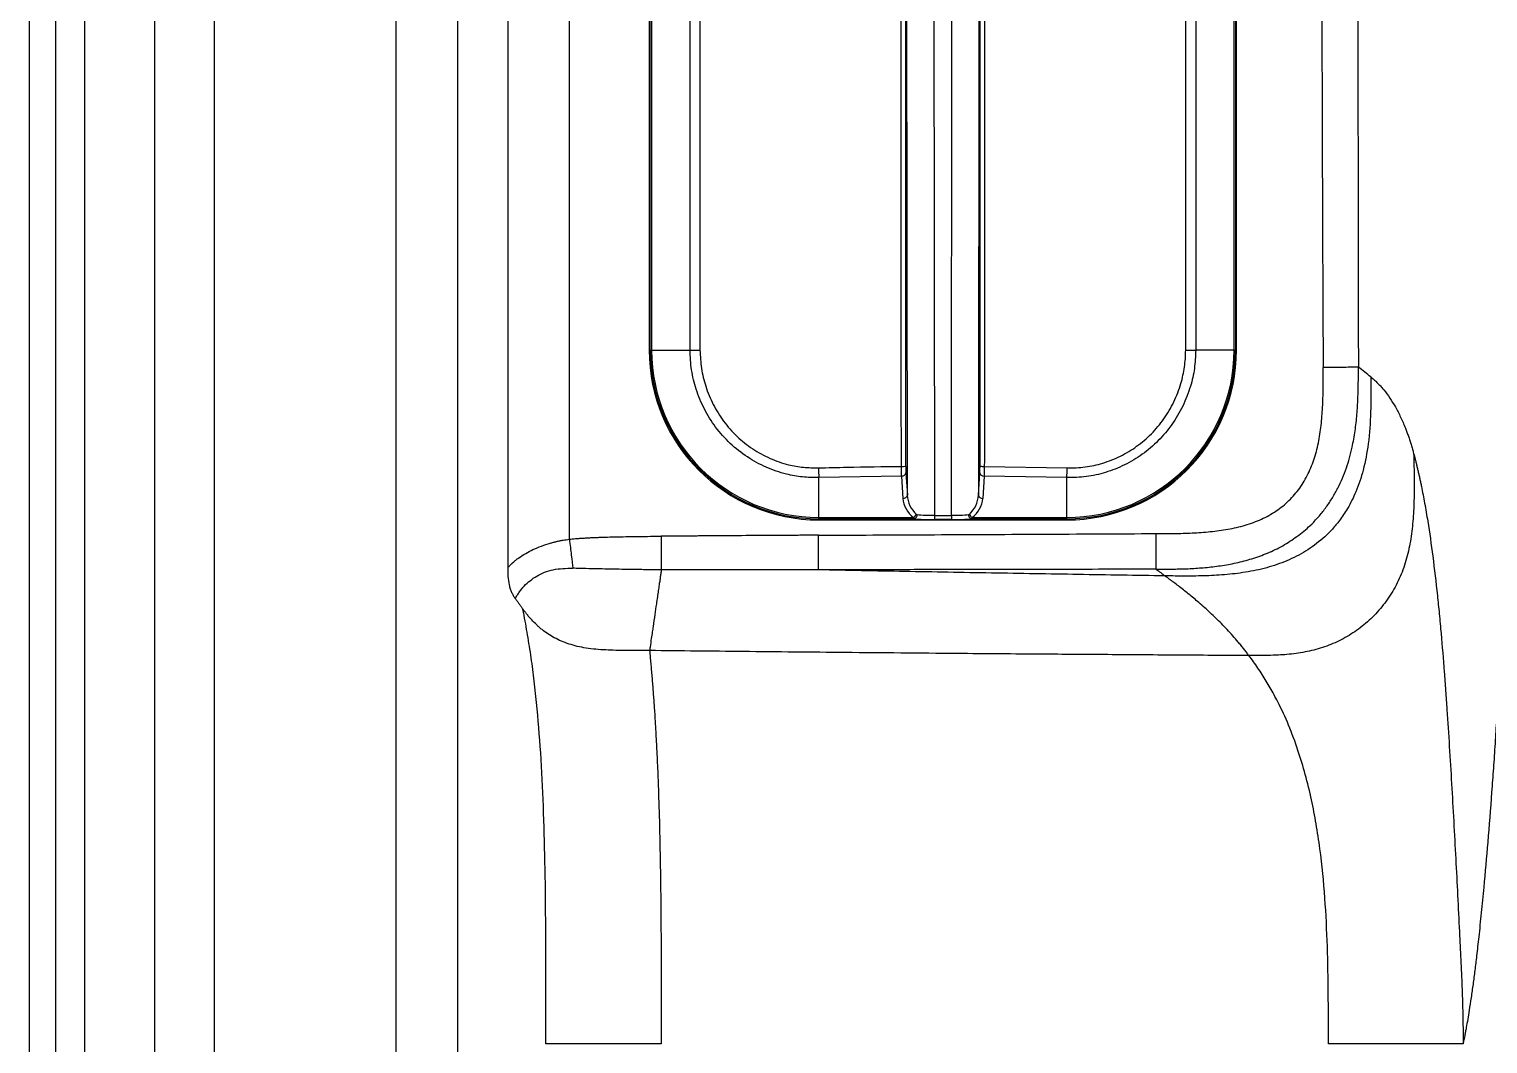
# Model space of a CAD drawing. Extents: x 0 to 84, y -21 to 126.
# Drawn here: x 0 to 10.22, y 40.34 to 47.45 of the extents above; entities that cross this region are included whole.
import ezdxf

# ---------------------------------------------------------------- set-up
doc = ezdxf.new("R2010")
doc.units = 0
doc.header["$MEASUREMENT"] = 0
doc.layers.add('1', color=4, linetype='Continuous')

# ---------------------------------------------------------------- blocks, each defined once
blk = doc.blocks.new('PRODIGY')
at = {"layer": '1', "color": 4, "linetype": 'Continuous', "lineweight": 25}
blk.add_line((0, 75.05), (0, 2.999), dxfattribs=at)
at = {"layer": '1', "color": 3, "linetype": 'Continuous', "lineweight": 25}
for p, q in [((0.184, 74.633), (0.184, 3.416)), ((0.387, 74.357), (0.387, 3.693)), ((0.878, 73.724), (0.878, 4.326)), ((1.296, 73.215), (1.296, 4.835)), ((2.57, 71.802), (2.57, 39.025)), ((3, 71.802), (3, 39.025)), ((3.355, 43.676), (3.355, 52.007)), ((3.785, 43.873), (3.785, 51.783)), ((4.344, 50.288), (4.344, 45.198)), ((4.351, 45.198), (4.351, 50.288)), ((4.361, 50.288), (4.361, 45.198)), ((4.63, 45.198), (4.63, 50.288)), ((4.7, 50.288), (4.7, 45.198)), ((8.103, 45.198), (8.103, 50.288)), ((8.173, 50.288), (8.173, 45.198)), ((8.442, 45.198), (8.442, 50.288)), ((8.452, 50.288), (8.452, 45.198)), ((8.459, 45.198), (8.459, 50.288)), ((6.153, 44.183), (6.149, 47.743)), ((6.339, 47.743), (6.342, 44.041)), ((6.461, 44.041), (6.464, 47.743)), ((6.654, 47.743), (6.651, 44.183)), ((4.344, 45.198), (4.351, 45.198)), ((4.351, 45.198), (4.361, 45.198)), ((4.361, 45.198), (4.63, 45.198)), ((4.63, 45.198), (4.7, 45.198)), ((8.103, 45.198), (8.173, 45.198)), ((8.442, 45.198), (8.173, 45.198)), ((8.442, 45.198), (8.452, 45.198)), ((8.459, 45.198), (8.452, 45.198)), ((6.692, 44.384), (7.273, 44.373)), ((6.113, 44.316), (5.533, 44.305)), ((5.533, 44.026), (5.533, 44.305)), ((6.123, 44.16), (6.113, 44.316)), ((6.143, 44.339), (6.153, 44.183)), ((6.651, 44.183), (6.66, 44.339)), ((6.69, 44.316), (6.681, 44.16)), ((7.27, 44.305), (6.69, 44.316)), ((7.27, 44.026), (7.27, 44.305)), ((5.533, 44.026), (6.196, 44.026)), ((5.533, 44.016), (5.533, 44.026)), ((6.202, 44.016), (5.533, 44.016)), ((5.533, 44.009), (5.533, 44.016)), ((5.533, 44.009), (7.27, 44.009)), ((6.342, 44.041), (6.461, 44.041)), ((6.342, 44.041), (6.342, 44.012)), ((6.461, 44.012), (6.342, 44.012)), ((6.461, 44.041), (6.461, 44.012)), ((7.27, 44.016), (6.601, 44.016)), ((6.607, 44.026), (7.27, 44.026)), ((7.27, 44.016), (7.27, 44.026)), ((7.27, 44.009), (7.27, 44.016)), ((3.621, 40.337), (3.621, 40.349))]:
    blk.add_line(p, q, dxfattribs=at)
for centre, radius, start, end in [((5.533, 45.198), 1.189, 180, 270), ((5.533, 45.198), 1.181, 180, 270), ((5.533, 45.198), 1.172, 180, 270), ((7.27, 45.198), 1.172, 270, 0), ((7.27, 45.198), 1.181, 270, 0), ((7.27, 45.198), 1.189, 270, 0), ((7.64, 44.432), 2.111, 181.5916, 183.4417), ((6.118, 44.503), 0.119, 266.8387, 281.4327), ((6.685, 44.503), 0.119, 258.5673, 273.1613), ((5.163, 44.432), 2.111, 356.5583, 358.4084), ((6.115, 44.344), 0.0283, 265.553, 348.6893), ((6.688, 44.344), 0.0283, 191.3107, 274.447), ((6.125, 44.188), 0.0283, 265.5564, 348.6816), ((6.678, 44.188), 0.0283, 191.3184, 274.4436), ((6.172, 44.068), 0.0485, 300.3201, 336.2121), ((6.631, 44.068), 0.0485, 203.7879, 239.6799), ((6.193, 44.044), 0.0287, 289.4141, 4.8649), ((6.61, 44.044), 0.0287, 175.1351, 250.5859)]:
    blk.add_arc(centre, radius, start, end, dxfattribs=at)
for centre, major_axis, ratio, start_param, end_param in [((6.342, 44.17), (0.22, -0.001), 0.878974, 3.199142, 3.989872), ((6.342, 44.193), (-0.005, 0.194), 0.98006, 1.599338, 2.390068), ((6.461, 44.193), (0.005, 0.194), 0.98006, 3.893117, 4.683847), ((6.461, 44.17), (0.22, 0.001), 0.878974, 5.434906, 6.225636), ((6.342, 44.031), (0.22, 0), 0.087624, 4.023458, 4.712481), ((6.342, 44.061), (0.19, 0), 0.104015, 4.023487, 4.71251), ((6.461, 44.061), (0.19, 0), 0.104015, 4.712268, 5.401291), ((6.461, 44.031), (0.22, 0), 0.087624, 4.712297, 5.40132)]:
    blk.add_ellipse(centre, major_axis=major_axis, ratio=ratio, start_param=start_param, end_param=end_param, dxfattribs=at)
for points, knots in [([(10.58, 51.693), (10.579, 51.646), (10.578, 51.553), (10.575, 51.414), (10.572, 51.275), (10.57, 51.138), (10.567, 51.001), (10.564, 50.866), (10.562, 50.731), (10.559, 50.597), (10.556, 50.464), (10.554, 50.332), (10.546, 49.988), (10.534, 49.442), (10.516, 48.685), (10.497, 47.937), (10.475, 47.177), (10.452, 46.431), (10.431, 45.809), (10.413, 45.323), (10.399, 44.953), (10.384, 44.589), (10.367, 44.223), (10.35, 43.86), (10.332, 43.494), (10.313, 43.135), (10.296, 42.84), (10.281, 42.611), (10.27, 42.439), (10.259, 42.269), (10.242, 42.036), (10.22, 41.753), (10.198, 41.506), (10.183, 41.345), (10.174, 41.256), (10.165, 41.17), (10.154, 41.068), (10.142, 40.962), (10.129, 40.852), (10.116, 40.754), (10.103, 40.661), (10.09, 40.579), (10.079, 40.509), (10.07, 40.46), (10.063, 40.421), (10.058, 40.392), (10.052, 40.364), (10.048, 40.346), (10.046, 40.337)], [0, 0, 0, 0, 0.010725, 0.02139, 0.031994, 0.042538, 0.053022, 0.063446, 0.073809, 0.084113, 0.094358, 0.104542, 0.114667, 0.174008, 0.230965, 0.291173, 0.349359, 0.410635, 0.469093, 0.499654, 0.529245, 0.560155, 0.590257, 0.621323, 0.652835, 0.685034, 0.716261, 0.732512, 0.748245, 0.764725, 0.78096, 0.816057, 0.849732, 0.859698, 0.869596, 0.879753, 0.889622, 0.90611, 0.919268, 0.932308, 0.945839, 0.959246, 0.969253, 0.979147, 0.984296, 0.989487, 0.994721, 1, 1, 1, 1]), ([(6.111, 44.384), (6.111, 44.61), (6.109, 45.063), (6.109, 45.744), (6.11, 46.424), (6.11, 46.968), (6.11, 47.648), (6.11, 48.321), (6.11, 49.124), (6.109, 49.783), (6.109, 50.443), (6.111, 50.882), (6.111, 51.101)], [0, 0, 0, 0, 0.101175, 0.202409, 0.303712, 0.404983, 0.44546, 0.607372, 0.705553, 0.803766, 0.901911, 1, 1, 1, 1]), ([(6.141, 51.099), (6.141, 50.878), (6.14, 50.434), (6.14, 49.768), (6.14, 48.659), (6.14, 47.317), (6.14, 46.047), (6.14, 45.292), (6.14, 44.839), (6.141, 44.537), (6.141, 44.386)], [0, 0, 0, 0, 0.0990947, 0.1982736, 0.2974595, 0.595095, 0.7975095, 0.8650236, 0.9325335, 1, 1, 1, 1]), ([(6.662, 44.386), (6.662, 44.608), (6.664, 45.051), (6.663, 45.717), (6.663, 46.827), (6.663, 48.168), (6.663, 49.438), (6.663, 50.193), (6.663, 50.647), (6.662, 50.948), (6.662, 51.099)], [0, 0, 0, 0, 0.099095, 0.198274, 0.297459, 0.595095, 0.797509, 0.865024, 0.932533, 1, 1, 1, 1]), ([(6.692, 51.101), (6.693, 50.875), (6.694, 50.422), (6.694, 49.742), (6.694, 49.062), (6.693, 48.517), (6.693, 47.837), (6.693, 47.164), (6.693, 46.362), (6.694, 45.702), (6.694, 45.042), (6.693, 44.604), (6.692, 44.384)], [0, 0, 0, 0, 0.101175, 0.202409, 0.303712, 0.404983, 0.44546, 0.607372, 0.705553, 0.803765, 0.901911, 1, 1, 1, 1]), ([(9.05, 50.589), (9.051, 50.13), (9.052, 49.67), (9.054, 48.749), (9.055, 48.288), (9.056, 47.768), (9.056, 47.711), (9.056, 47.596), (9.057, 47.538), (9.057, 47.425), (9.057, 47.368), (9.057, 47.254), (9.058, 47.196), (9.058, 46.908), (9.059, 46.677), (9.062, 45.988), (9.064, 45.533), (9.066, 45.078)], [0, 0, 0, 0, 0.25, 0.25, 0.5, 0.5, 0.53125, 0.53125, 0.5625, 0.5625, 0.59375, 0.59375, 0.625, 0.625, 0.75, 0.75, 1, 1, 1, 1]), ([(9.306, 50.589), (9.306, 50.264), (9.306, 49.631), (9.307, 48.71), (9.309, 47.788), (9.31, 46.866), (9.311, 45.95), (9.312, 45.362), (9.313, 45.079)], [0, 0, 0, 0, 0.177199, 0.344353, 0.501297, 0.679658, 0.846068, 1, 1, 1, 1]), ([(5.533, 44.305), (5.495, 44.306), (5.418, 44.307), (5.293, 44.33), (5.162, 44.374), (5.029, 44.447), (4.909, 44.542), (4.807, 44.656), (4.727, 44.785), (4.671, 44.92), (4.637, 45.059), (4.632, 45.152), (4.63, 45.198)], [0, 0, 0, 0, 0.081086, 0.162171, 0.268368, 0.374575, 0.483284, 0.592003, 0.697893, 0.803792, 0.90191, 1, 1, 1, 1]), ([(4.7, 45.198), (4.702, 45.155), (4.706, 45.07), (4.738, 44.942), (4.789, 44.817), (4.863, 44.698), (4.956, 44.592), (5.066, 44.504), (5.189, 44.437), (5.31, 44.395), (5.424, 44.375), (5.495, 44.374), (5.53, 44.373)], [0, 0, 0, 0, 0.098018, 0.196079, 0.302289, 0.408485, 0.517294, 0.62609, 0.73219, 0.83827, 0.919136, 1, 1, 1, 1]), ([(8.173, 45.198), (8.171, 45.155), (8.168, 45.07), (8.137, 44.938), (8.086, 44.804), (8.009, 44.675), (7.914, 44.562), (7.802, 44.466), (7.677, 44.391), (7.544, 44.339), (7.408, 44.308), (7.316, 44.306), (7.27, 44.305)], [0, 0, 0, 0, 0.090467, 0.180955, 0.287173, 0.39338, 0.497397, 0.601403, 0.703708, 0.806004, 0.903004, 1, 1, 1, 1]), ([(7.273, 44.373), (7.315, 44.374), (7.399, 44.376), (7.525, 44.404), (7.647, 44.453), (7.762, 44.522), (7.865, 44.61), (7.953, 44.715), (8.023, 44.835), (8.07, 44.958), (8.098, 45.08), (8.102, 45.159), (8.103, 45.198)], [0, 0, 0, 0, 0.096743, 0.19349, 0.295704, 0.397931, 0.50204, 0.606158, 0.712688, 0.819233, 0.909633, 1, 1, 1, 1]), ([(7.896, 43.913), (7.92, 43.913), (7.962, 43.913), (8.046, 43.914), (8.148, 43.917), (8.275, 43.925), (8.399, 43.942), (8.5, 43.965), (8.578, 43.991), (8.652, 44.021), (8.738, 44.068), (8.814, 44.13), (8.867, 44.186), (8.915, 44.247), (8.964, 44.333), (9.008, 44.444), (9.038, 44.564), (9.055, 44.688), (9.064, 44.815), (9.066, 44.92), (9.066, 45.008), (9.066, 45.052), (9.066, 45.078)], [0, 0, 0, 0, 0.037011, 0.063214, 0.127876, 0.192086, 0.255662, 0.318202, 0.349405, 0.379474, 0.439788, 0.498061, 0.527311, 0.556686, 0.615919, 0.676496, 0.738557, 0.802052, 0.866844, 0.932843, 0.961024, 1, 1, 1, 1]), ([(7.897, 43.663), (7.912, 43.663), (7.944, 43.663), (7.993, 43.664), (8.044, 43.665), (8.095, 43.666), (8.147, 43.668), (8.2, 43.672), (8.253, 43.676), (8.307, 43.682), (8.361, 43.69), (8.416, 43.699), (8.471, 43.711), (8.526, 43.725), (8.581, 43.741), (8.636, 43.76), (8.69, 43.782), (8.743, 43.807), (8.796, 43.835), (8.846, 43.867), (8.895, 43.902), (8.942, 43.939), (8.991, 43.984), (9.04, 44.037), (9.089, 44.099), (9.132, 44.164), (9.182, 44.254), (9.222, 44.348), (9.252, 44.444), (9.273, 44.531), (9.291, 44.632), (9.304, 44.747), (9.31, 44.859), (9.313, 44.97), (9.313, 45.043), (9.313, 45.079)], [0, 0, 0, 0, 0.019541, 0.040787, 0.062342, 0.08421, 0.106387, 0.128868, 0.15165, 0.174731, 0.198113, 0.221796, 0.24577, 0.270018, 0.294528, 0.319284, 0.344263, 0.369435, 0.394766, 0.420221, 0.445756, 0.471337, 0.496935, 0.530504, 0.56397, 0.597218, 0.630239, 0.695525, 0.726927, 0.759493, 0.809567, 0.858667, 0.906792, 0.953919, 1, 1, 1, 1]), ([(9.313, 45.079), (9.302, 45.079), (9.287, 45.079), (9.253, 45.079), (9.233, 45.078), (9.19, 45.078), (9.166, 45.078), (9.117, 45.078), (9.091, 45.078), (9.066, 45.078)], [0, 0, 0, 0, 0.25, 0.25, 0.5, 0.5, 0.75, 0.75, 1, 1, 1, 1]), ([(9.4, 45.011), (9.386, 45.022), (9.372, 45.034), (9.343, 45.056), (9.328, 45.068), (9.313, 45.079)], [0, 0, 0, 0, 0.5, 0.5, 1, 1, 1, 1]), ([(9.4, 45.011), (9.4, 44.928), (9.402, 44.772), (9.387, 44.553), (9.352, 44.366), (9.302, 44.214), (9.244, 44.096), (9.186, 44.01), (9.137, 43.951), (9.102, 43.914), (9.047, 43.863), (8.961, 43.797), (8.83, 43.727), (8.689, 43.676), (8.542, 43.643), (8.394, 43.625), (8.247, 43.616), (8.102, 43.615), (8.006, 43.616), (7.958, 43.617)], [0, 0, 0, 0, 0.103878, 0.196395, 0.275329, 0.342236, 0.396948, 0.440107, 0.472312, 0.493655, 0.504128, 0.56663, 0.628784, 0.691121, 0.754619, 0.817399, 0.878637, 0.939629, 1, 1, 1, 1]), ([(9.4, 45.011), (9.403, 45.008), (9.41, 45.002), (9.421, 44.993), (9.432, 44.983), (9.442, 44.973), (9.452, 44.963), (9.462, 44.953), (9.472, 44.942), (9.481, 44.931), (9.503, 44.906), (9.533, 44.864), (9.573, 44.801), (9.609, 44.731), (9.635, 44.67), (9.653, 44.625), (9.663, 44.596), (9.673, 44.566), (9.682, 44.537), (9.692, 44.506), (9.697, 44.485), (9.7, 44.475)], [0, 0, 0, 0, 0.027933, 0.055792, 0.083579, 0.111299, 0.138955, 0.16655, 0.194088, 0.221573, 0.249007, 0.375345, 0.49914, 0.62576, 0.749378, 0.792124, 0.834437, 0.876348, 0.91789, 0.959095, 1, 1, 1, 1]), ([(9.7, 44.475), (9.701, 44.449), (9.702, 44.4), (9.704, 44.302), (9.704, 44.18), (9.699, 44.036), (9.685, 43.894), (9.658, 43.757), (9.616, 43.627), (9.566, 43.527), (9.518, 43.453), (9.465, 43.383), (9.405, 43.319), (9.34, 43.263), (9.271, 43.213), (9.18, 43.159), (9.062, 43.112), (8.939, 43.081), (8.835, 43.067), (8.748, 43.061), (8.682, 43.059), (8.622, 43.058), (8.578, 43.058), (8.555, 43.058), (8.546, 43.058)], [0, 0, 0, 0, 0.0345124, 0.0678185, 0.1344081, 0.2010611, 0.2666993, 0.3316201, 0.3956362, 0.4589406, 0.4904056, 0.52163, 0.5832432, 0.6135832, 0.6435424, 0.7025339, 0.7610904, 0.819255, 0.8782544, 0.9057296, 0.9388043, 0.969396, 0.9878762, 1, 1, 1, 1]), ([(9.7, 44.475), (9.702, 44.467), (9.707, 44.451), (9.713, 44.426), (9.719, 44.401), (9.725, 44.376), (9.731, 44.35), (9.737, 44.324), (9.743, 44.298), (9.749, 44.271), (9.76, 44.214), (9.778, 44.125), (9.805, 43.963), (9.836, 43.748), (9.861, 43.53), (9.88, 43.348), (9.896, 43.17), (9.911, 42.99), (9.924, 42.813), (9.936, 42.638), (9.95, 42.421), (9.966, 42.159), (9.981, 41.897), (9.995, 41.636), (10.008, 41.378), (10.019, 41.166), (10.027, 40.996), (10.032, 40.889), (10.036, 40.803), (10.039, 40.738), (10.041, 40.672), (10.043, 40.605), (10.045, 40.537), (10.046, 40.469), (10.046, 40.403), (10.046, 40.359), (10.046, 40.337)], [0, 0, 0, 0, 0.007184, 0.014408, 0.021672, 0.028978, 0.036325, 0.043716, 0.05115, 0.058629, 0.066153, 0.098347, 0.131707, 0.194338, 0.262149, 0.293519, 0.326839, 0.390621, 0.421975, 0.452915, 0.514103, 0.575194, 0.636641, 0.697924, 0.757832, 0.816922, 0.846606, 0.876506, 0.891515, 0.906525, 0.922292, 0.937395, 0.953456, 0.969455, 0.984988, 1, 1, 1, 1]), ([(5.53, 44.373), (5.596, 44.375), (5.79, 44.38), (5.984, 44.383), (6.111, 44.384)], [0, 0, 0, 0, 0.343742, 1, 1, 1, 1]), ([(6.113, 44.316), (6.112, 44.326), (6.112, 44.343), (6.111, 44.369), (6.111, 44.382), (6.111, 44.384)], [0, 0, 0, 0, 0.497913, 0.928342, 1, 1, 1, 1]), ([(6.141, 44.386), (6.141, 44.385), (6.142, 44.376), (6.142, 44.358), (6.142, 44.345), (6.143, 44.339)], [0, 0, 0, 0, 0.071641, 0.502063, 1, 1, 1, 1]), ([(6.66, 44.339), (6.66, 44.339), (6.661, 44.346), (6.661, 44.361), (6.662, 44.377), (6.662, 44.386)], [0, 0, 0, 0, 0.070666, 0.500845, 1, 1, 1, 1]), ([(6.692, 44.384), (6.692, 44.371), (6.692, 44.347), (6.691, 44.326), (6.69, 44.317), (6.69, 44.316)], [0, 0, 0, 0, 0.499186, 0.929345, 1, 1, 1, 1]), ([(6.216, 44.048), (6.217, 44.048), (6.219, 44.046), (6.221, 44.046), (6.222, 44.046)], [0, 0, 0, 0, 0.561607, 1, 1, 1, 1]), ([(6.582, 44.046), (6.583, 44.046), (6.584, 44.046), (6.586, 44.047), (6.587, 44.048), (6.587, 44.048)], [0, 0, 0, 0, 0.556835, 0.80982, 1, 1, 1, 1]), ([(6.202, 44.016), (6.202, 44.017), (6.199, 44.018), (6.197, 44.023), (6.196, 44.026)], [0, 0, 0, 0, 0.423633, 1, 1, 1, 1]), ([(6.607, 44.026), (6.606, 44.025), (6.605, 44.021), (6.603, 44.018), (6.601, 44.017), (6.601, 44.016)], [0, 0, 0, 0, 0.200714, 0.752751, 1, 1, 1, 1]), ([(3.355, 43.676), (3.358, 43.679), (3.362, 43.683), (3.368, 43.69), (3.374, 43.696), (3.379, 43.7), (3.383, 43.704), (3.386, 43.707), (3.388, 43.709), (3.396, 43.716), (3.409, 43.727), (3.438, 43.749), (3.477, 43.774), (3.53, 43.802), (3.588, 43.826), (3.637, 43.842), (3.673, 43.852), (3.695, 43.858), (3.718, 43.863), (3.74, 43.867), (3.763, 43.87), (3.778, 43.872), (3.785, 43.873)], [0, 0, 0, 0, 0.027141, 0.051149, 0.071954, 0.089494, 0.103721, 0.114593, 0.122081, 0.126165, 0.192657, 0.250663, 0.382756, 0.499652, 0.629305, 0.750221, 0.793143, 0.835568, 0.87748, 0.918864, 0.959707, 1, 1, 1, 1]), ([(3.785, 43.873), (3.792, 43.874), (3.806, 43.876), (3.828, 43.878), (3.852, 43.88), (3.878, 43.881), (3.906, 43.883), (3.936, 43.885), (3.969, 43.886), (4.008, 43.888), (4.055, 43.889), (4.114, 43.89), (4.186, 43.892), (4.267, 43.893), (4.35, 43.894), (4.403, 43.895), (4.427, 43.895)], [0, 0, 0, 0, 0.031404, 0.065907, 0.103515, 0.144234, 0.188069, 0.235023, 0.285099, 0.338299, 0.417107, 0.504636, 0.61471, 0.753386, 0.885369, 1, 1, 1, 1]), ([(3.785, 43.873), (3.79, 43.835), (3.794, 43.797), (3.803, 43.727), (3.807, 43.695), (3.81, 43.67)], [0, 0, 0, 0, 0.5, 0.5, 1, 1, 1, 1]), ([(5.53, 43.901), (5.519, 43.901), (5.508, 43.901), (5.484, 43.901), (5.472, 43.901), (5.445, 43.901), (5.432, 43.901), (5.405, 43.901), (5.392, 43.901), (5.367, 43.9), (5.356, 43.9), (5.335, 43.9), (5.324, 43.9), (5.292, 43.9), (5.184, 43.899), (5.077, 43.899), (4.948, 43.898), (4.905, 43.898), (4.841, 43.897), (4.819, 43.897), (4.787, 43.897), (4.777, 43.897), (4.755, 43.897), (4.744, 43.897), (4.723, 43.897), (4.711, 43.897), (4.687, 43.896), (4.675, 43.896), (4.649, 43.896), (4.636, 43.896), (4.61, 43.896), (4.597, 43.896), (4.53, 43.895), (4.475, 43.895), (4.427, 43.895)], [0, 0, 0, 0, 0.03125, 0.03125, 0.0625, 0.0625, 0.09375, 0.09375, 0.125, 0.125, 0.15625, 0.15625, 0.1875, 0.1875, 0.25, 0.5, 0.5, 0.625, 0.625, 0.6875, 0.6875, 0.71875, 0.71875, 0.75, 0.75, 0.78125, 0.78125, 0.8125, 0.8125, 0.84375, 0.84375, 0.875, 0.875, 1, 1, 1, 1]), ([(4.427, 43.895), (4.428, 43.871), (4.428, 43.847), (4.428, 43.802), (4.428, 43.78), (4.429, 43.738), (4.429, 43.719), (4.429, 43.685), (4.429, 43.671), (4.429, 43.659)], [0, 0, 0, 0, 0.25, 0.25, 0.5, 0.5, 0.75, 0.75, 1, 1, 1, 1]), ([(5.53, 43.901), (5.784, 43.903), (6.302, 43.905), (7.091, 43.909), (7.625, 43.912), (7.896, 43.913)], [0, 0, 0, 0, 0.322758, 0.656091, 1, 1, 1, 1]), ([(5.531, 43.659), (5.531, 43.67), (5.531, 43.685), (5.531, 43.719), (5.53, 43.739), (5.53, 43.781), (5.53, 43.804), (5.53, 43.852), (5.53, 43.877), (5.53, 43.901)], [0, 0, 0, 0, 0.25, 0.25, 0.5, 0.5, 0.75, 0.75, 1, 1, 1, 1]), ([(7.897, 43.663), (7.897, 43.674), (7.897, 43.688), (7.897, 43.722), (7.897, 43.742), (7.897, 43.786), (7.897, 43.81), (7.896, 43.861), (7.896, 43.887), (7.896, 43.913)], [0, 0, 0, 0, 0.25, 0.25, 0.5, 0.5, 0.75, 0.75, 1, 1, 1, 1]), ([(3.406, 43.459), (3.404, 43.462), (3.399, 43.468), (3.393, 43.478), (3.388, 43.488), (3.38, 43.503), (3.372, 43.524), (3.362, 43.562), (3.357, 43.604), (3.355, 43.645), (3.355, 43.666), (3.355, 43.676)], [0, 0, 0, 0, 0.065592, 0.122607, 0.186536, 0.245983, 0.370412, 0.498742, 0.75335, 0.877842, 1, 1, 1, 1]), ([(3.406, 43.459), (3.406, 43.459), (3.406, 43.459), (3.406, 43.459), (3.406, 43.46), (3.407, 43.46), (3.407, 43.46), (3.407, 43.461), (3.408, 43.462), (3.409, 43.464), (3.41, 43.467), (3.412, 43.469), (3.415, 43.474), (3.417, 43.478), (3.425, 43.489), (3.43, 43.497), (3.445, 43.518), (3.456, 43.532), (3.494, 43.572), (3.523, 43.596), (3.59, 43.635), (3.629, 43.651), (3.694, 43.664), (3.716, 43.667), (3.762, 43.67), (3.786, 43.67), (3.81, 43.67)], [0, 0, 0, 0, 0.000977, 0.000977, 0.001953, 0.001953, 0.003906, 0.003906, 0.007813, 0.015625, 0.015625, 0.03125, 0.03125, 0.0625, 0.0625, 0.125, 0.125, 0.25, 0.25, 0.5, 0.5, 0.75, 0.75, 0.875, 0.875, 1, 1, 1, 1]), ([(4.429, 43.659), (4.422, 43.659), (4.407, 43.659), (4.381, 43.659), (4.35, 43.659), (4.313, 43.66), (4.259, 43.661), (4.192, 43.662), (4.112, 43.663), (4.035, 43.665), (3.958, 43.666), (3.895, 43.668), (3.853, 43.669), (3.829, 43.669), (3.817, 43.67), (3.81, 43.67)], [0, 0, 0, 0, 0.03266, 0.074312, 0.124955, 0.18458, 0.253188, 0.386166, 0.507971, 0.639507, 0.758942, 0.882266, 0.942369, 0.962856, 1, 1, 1, 1]), ([(4.429, 43.659), (4.428, 43.654), (4.427, 43.645), (4.425, 43.631), (4.423, 43.617), (4.421, 43.602), (4.419, 43.586), (4.416, 43.571), (4.414, 43.553), (4.411, 43.534), (4.407, 43.506), (4.402, 43.469), (4.393, 43.414), (4.383, 43.346), (4.374, 43.279), (4.365, 43.222), (4.358, 43.174), (4.352, 43.13), (4.348, 43.101), (4.347, 43.093)], [0, 0, 0, 0, 0.03661, 0.073156, 0.109547, 0.145695, 0.181512, 0.216914, 0.251826, 0.294953, 0.336126, 0.418771, 0.504224, 0.625861, 0.754152, 0.810288, 0.877826, 0.966387, 1, 1, 1, 1]), ([(5.531, 43.659), (5.474, 43.659), (5.358, 43.659), (5.179, 43.658), (4.97, 43.658), (4.797, 43.658), (4.661, 43.658), (4.585, 43.658), (4.506, 43.659), (4.454, 43.659), (4.429, 43.659)], [0, 0, 0, 0, 0.154052, 0.316874, 0.488466, 0.722354, 0.787059, 0.858527, 0.931098, 1, 1, 1, 1]), ([(7.897, 43.663), (7.658, 43.663), (7.207, 43.662), (6.573, 43.661), (6.024, 43.66), (5.686, 43.659), (5.531, 43.659)], [0, 0, 0, 0, 0.3036933, 0.5715911, 0.8036934, 1, 1, 1, 1]), ([(7.958, 43.617), (7.755, 43.62), (7.553, 43.623), (7.147, 43.63), (6.944, 43.633), (6.539, 43.64), (6.336, 43.644), (5.933, 43.651), (5.732, 43.655), (5.531, 43.659)], [0, 0, 0, 0, 0.25, 0.25, 0.5, 0.5, 0.75, 0.75, 1, 1, 1, 1]), ([(8.546, 43.058), (8.54, 43.066), (8.528, 43.082), (8.51, 43.105), (8.491, 43.129), (8.465, 43.16), (8.433, 43.197), (8.381, 43.255), (8.327, 43.309), (8.275, 43.359), (8.235, 43.395), (8.196, 43.429), (8.158, 43.461), (8.122, 43.491), (8.086, 43.52), (8.052, 43.546), (8.022, 43.569), (7.997, 43.587), (7.977, 43.602), (7.964, 43.612), (7.958, 43.617)], [0, 0, 0, 0, 0.030755, 0.062131, 0.094125, 0.126733, 0.187513, 0.252391, 0.376241, 0.437853, 0.499389, 0.566257, 0.622707, 0.687074, 0.747219, 0.811675, 0.873366, 0.916426, 0.958657, 1, 1, 1, 1]), ([(3.406, 43.459), (3.41, 43.452), (3.419, 43.439), (3.433, 43.42), (3.446, 43.402), (3.455, 43.39), (3.459, 43.384)], [0, 0, 0, 0, 0.257664, 0.510196, 0.757628, 1, 1, 1, 1]), ([(3.621, 40.349), (3.621, 40.433), (3.621, 40.578), (3.621, 40.798), (3.62, 40.999), (3.619, 41.275), (3.615, 41.607), (3.604, 41.998), (3.586, 42.371), (3.562, 42.67), (3.537, 42.898), (3.519, 43.036), (3.502, 43.143), (3.489, 43.222), (3.475, 43.303), (3.465, 43.356), (3.459, 43.384)], [0, 0, 0, 0, 0.082651, 0.141431, 0.215112, 0.278844, 0.411604, 0.539208, 0.661305, 0.777824, 0.834625, 0.889346, 0.91688, 0.94409, 0.970725, 1, 1, 1, 1]), ([(4.347, 43.093), (4.34, 43.093), (4.328, 43.093), (4.311, 43.093), (4.295, 43.094), (4.28, 43.094), (4.258, 43.094), (4.227, 43.094), (4.174, 43.094), (4.112, 43.094), (4.015, 43.098), (3.924, 43.106), (3.84, 43.122), (3.763, 43.144), (3.694, 43.173), (3.634, 43.21), (3.603, 43.232), (3.585, 43.247), (3.579, 43.252), (3.574, 43.257), (3.57, 43.261), (3.563, 43.266), (3.547, 43.282), (3.527, 43.302), (3.505, 43.326), (3.489, 43.345), (3.474, 43.364), (3.464, 43.378), (3.459, 43.384)], [0, 0, 0, 0, 0.016067, 0.030864, 0.044389, 0.056643, 0.067625, 0.10306, 0.134585, 0.203844, 0.266491, 0.395409, 0.4595, 0.521504, 0.644631, 0.704479, 0.764892, 0.779664, 0.786763, 0.794184, 0.802437, 0.809005, 0.823343, 0.882237, 0.911176, 0.941087, 0.970603, 1, 1, 1, 1]), ([(4.347, 43.093), (4.348, 43.078), (4.351, 43.048), (4.355, 43.003), (4.359, 42.958), (4.363, 42.912), (4.367, 42.865), (4.37, 42.818), (4.374, 42.771), (4.377, 42.723), (4.381, 42.675), (4.384, 42.626), (4.387, 42.577), (4.39, 42.527), (4.392, 42.477), (4.397, 42.39), (4.403, 42.265), (4.409, 42.098), (4.415, 41.924), (4.42, 41.698), (4.425, 41.405), (4.427, 41.117), (4.428, 40.875), (4.429, 40.638), (4.429, 40.456), (4.429, 40.337)], [0, 0, 0, 0, 0.016559, 0.033241, 0.050047, 0.066984, 0.084054, 0.101262, 0.118612, 0.136109, 0.153755, 0.171556, 0.189516, 0.207639, 0.22593, 0.244392, 0.302115, 0.362429, 0.425514, 0.491555, 0.608291, 0.743192, 0.802912, 0.870975, 1, 1, 1, 1]), ([(8.546, 43.058), (8.376, 43.059), (8.035, 43.061), (7.554, 43.065), (7.042, 43.068), (6.439, 43.073), (5.739, 43.079), (5.022, 43.086), (4.565, 43.091), (4.347, 43.093)], [0, 0, 0, 0, 0.121731, 0.243321, 0.343825, 0.487745, 0.673461, 0.844207, 1, 1, 1, 1]), ([(9.103, 40.337), (9.103, 40.396), (9.103, 40.511), (9.102, 40.738), (9.097, 41.021), (9.081, 41.361), (9.053, 41.649), (9.018, 41.877), (8.985, 42.052), (8.943, 42.223), (8.89, 42.399), (8.827, 42.569), (8.768, 42.698), (8.722, 42.784), (8.696, 42.833), (8.668, 42.88), (8.639, 42.926), (8.609, 42.971), (8.578, 43.015), (8.557, 43.044), (8.546, 43.058)], [0, 0, 0, 0, 0.06176, 0.12214, 0.239918, 0.360084, 0.482304, 0.545133, 0.604719, 0.670011, 0.732184, 0.799261, 0.863639, 0.883558, 0.903302, 0.922887, 0.942332, 0.961655, 0.980872, 1, 1, 1, 1]), ([(4.429, 40.337), (4.356, 40.337), (4.28, 40.337), (4.128, 40.337), (4.052, 40.337), (3.908, 40.337), (3.839, 40.337), (3.718, 40.337), (3.664, 40.337), (3.621, 40.337)], [0, 0, 0, 0, 0.25, 0.25, 0.5, 0.5, 0.75, 0.75, 1, 1, 1, 1]), ([(10.046, 40.337), (10.041, 40.337), (10.032, 40.337), (10.001, 40.337), (9.981, 40.337), (9.929, 40.337), (9.897, 40.337), (9.824, 40.337), (9.783, 40.337), (9.693, 40.337), (9.643, 40.337), (9.54, 40.337), (9.486, 40.337), (9.377, 40.337), (9.321, 40.337), (9.211, 40.337), (9.156, 40.337), (9.103, 40.337)], [0, 0, 0, 0, 0.125, 0.125, 0.25, 0.25, 0.375, 0.375, 0.5, 0.5, 0.625, 0.625, 0.75, 0.75, 0.875, 0.875, 1, 1, 1, 1])]:
    blk.add_open_spline(points, degree=3, knots=knots, dxfattribs=at)
blk.add_open_spline([(7.897, 43.663), (7.918, 43.648), (7.938, 43.632), (7.958, 43.617)], degree=3, dxfattribs=at)

msp = doc.modelspace()

# ---------------------------------------------------------------- block references
at = {"layer": '1'}
msp.add_blockref('PRODIGY', (0, 0), dxfattribs=at)

doc.saveas('drawing.dxf')
